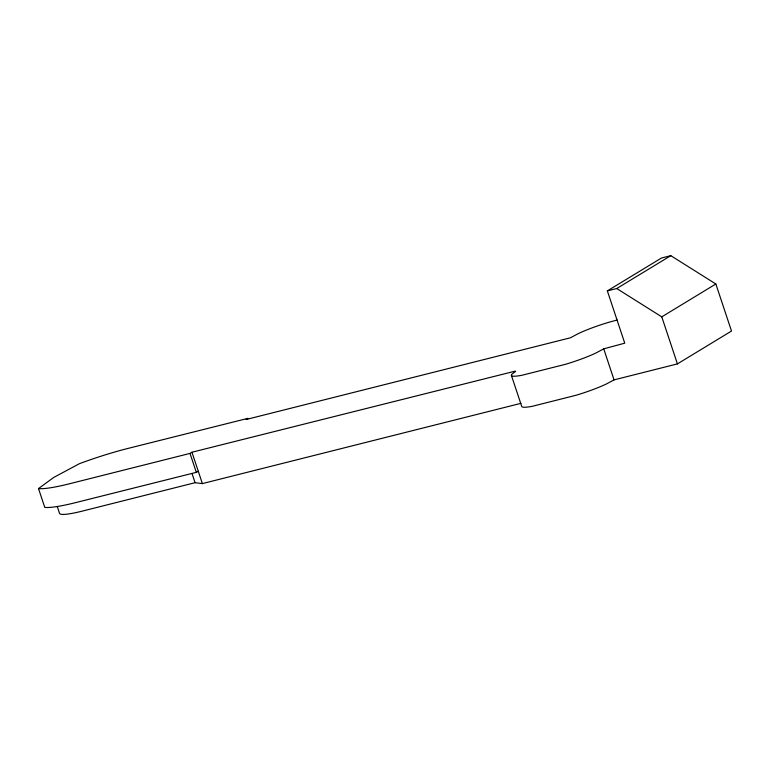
<?xml version="1.0" encoding="UTF-8"?>
<svg xmlns="http://www.w3.org/2000/svg" width="770" height="770" viewBox="0 0 770 770"><rect width="100%" height="100%" fill="white"/><g stroke="black" fill="none" stroke-linecap="round" stroke-linejoin="round"><path stroke-width="1.16" d="M198.294 471.298L196.321 472.347L76.105 502.502A66.692 8.701 -18.4 0 1 44.766 507.382L38.5 488.565L53.746 477.429L79.464 463.665A66.692 8.701 -18.4 0 1 127.781 448.477L248.017 418.331L246.092 419.506L570.445 337.789L577.721 333.891A34.419 4.495 -18.4 0 1 608.849 322.284L617.145 320.012M515.563 371.467L512.117 373.989A34.419 4.495 -18.4 0 0 522.099 375.231L565.315 364.345A34.419 4.495 -18.4 0 0 596.442 352.737L603.728 348.839L624.749 343.179L607.357 290.896L661.42 258.037L670.814 255.669L715.85 283.986L731.5 331.042L677.427 363.902L614.046 379.88L606.77 383.778A34.419 4.495 -18.4 0 1 575.642 395.376L532.426 406.271A34.419 4.495 -18.4 0 1 521.742 406.483L511.415 375.442M38.5 488.565A66.692 8.701 -18.4 0 0 69.849 483.685L190.017 453.405L191.951 452.231L515.265 371.13M607.357 290.896L616.741 288.529L670.814 255.669M616.741 288.529L661.776 316.855L715.85 283.986M520.943 403.336L202.385 483.599L195.089 482.694L82.428 511.078A44.458 5.804 -18.4 0 1 59.56 513.407L57.288 506.554M661.776 316.855L677.427 363.902M603.728 348.839L614.046 379.88M191.951 452.231L202.385 483.599M190.017 453.405L196.321 472.347M192.048 473.569L195.089 482.694"/></g></svg>
